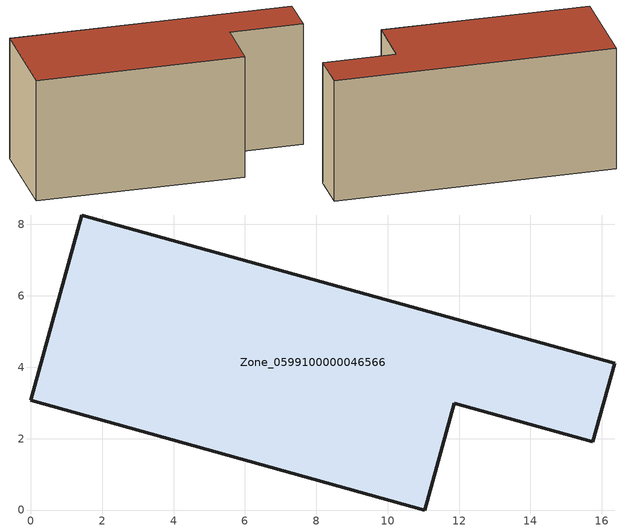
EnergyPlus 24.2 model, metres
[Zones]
Zone_0599100000046566
 floor ground (C_G): 1.43,8.27 16.36,4.12 15.75,1.91 11.87,2.99 11.04,0 0,3.07 z0
 wall outside (C_F): 16.36,4.12 1.43,8.27 0,3.07 11.04,0 11.87,2.99 15.75,1.91 16.36,4.12 z0:7.08
 roof outside (C_R): 1.43,8.27 0,3.07 11.04,0 11.87,2.99 15.75,1.91 16.36,4.12 z7.08
[BUILDING]
Pand.0599100000046566: North Axis=0; Terrain=City; Loads Convergence Tolerance Value=0.04; Temperature Convergence Tolerance Value=0.4; Solar Distribution=FullExterior; Maximum Number of Warmup Days=25; Minimum Number of Warmup Days=1
[Site:Location]
Rotterdam.The.Hague.AP_ZH_NLD Design_Conditions: Latitude=51.96; Longitude=4.45; Time Zone=1; Elevation=-4.5
[SITE:GROUNDTEMPERATURE:BUILDINGSURFACE]
18, 18, 18, 18, 18, 18, 18, 18, 18, 18, 18, 18
[MATERIAL] Thermal Absorptance=0.9; Solar Absorptance=0.7; Visible Absorptance=0.7
Name | Roughness | Thickness | Conductivity | Density | Specific Heat
G.TI.1975-1991 | MediumSmooth | 0.15 | 0.288461 | 540 | 1210
F.TI.1975-1991 | Rough | 0.3 | 0.230769 | 1920 | 840
R.TI.1975-1991 | MediumRough | 0.2 | 0.153846 | 1500 | 1000
[CONSTRUCTION]
C_G: G.TI.1975-1991
C_F: F.TI.1975-1991
C_R: R.TI.1975-1991
[ZONE]
Zone_0599100000046566: Type=1; Multiplier=1; Ceiling Height=Autocalculate; Volume=Autocalculate; Floor Area=autocalculate; Part of Total Floor Area=Yes
[ZONEINFILTRATION:DESIGNFLOWRATE]
Infil_Zone_0599100000046566: Zone or ZoneList or Space or SpaceList=Zone_0599100000046566; Schedule=AlwaysOn; Design Flow Rate Calculation Method=Flow/Area; Flow Rate per Floor Area=0.003; Constant Term Coefficient=1; Temperature Term Coefficient=0; Velocity Term Coefficient=0; Velocity Squared Term Coefficient=0
[HVACTEMPLATE:ZONE:IDEALLOADSAIRSYSTEM]
Zone_0599100000046566: Maximum Heating Supply Air Temperature=50; Minimum Cooling Supply Air Temperature=13; Maximum Heating Supply Air Humidity Ratio=0.0156; Minimum Cooling Supply Air Humidity Ratio=0.0077; Heating Limit=NoLimit; Cooling Limit=NoLimit; Dehumidification Control Type=ConstantSensibleHeatRatio; Cooling Sensible Heat Ratio=0.7; Dehumidification Setpoint=60; Humidification Control Type=None; Humidification Setpoint=30; Outdoor Air Method=None; Outdoor Air Flow Rate per Person=0.00944; Outdoor Air Flow Rate per Zone Floor Area=0; Outdoor Air Flow Rate per Zone=0; Demand Controlled Ventilation Type=None; Outdoor Air Economizer Type=NoEconomizer; Heat Recovery Type=None; Sensible Heat Recovery Effectiveness=0.7; Latent Heat Recovery Effectiveness=0.65
[ZONECONTROL:THERMOSTAT]
ThermostatControl_Zone_0599100000046566: Zone or ZoneList=Zone_0599100000046566; Control Type Schedule=DualSetpointControlType; Control 1=Thermostat_Zone_0599100000046566; Temperature Difference Between Cutout And Setpoint=0
[THERMOSTATSETPOINT:DUALSETPOINT]
Thermostat_Zone_0599100000046566: Heating Setpoint Temperature Schedule=HeatingSetpoint_Zone_0599100000046566; Cooling Setpoint Temperature Schedule=CoolingSetpoint_Zone_0599100000046566
[SCHEDULE:COMPACT]
HeatingSetpoint_Zone_0599100000046566: Through: 12/31, For: AllDays, Until: 24:00, 21
CoolingSetpoint_Zone_0599100000046566: Through: 12/31, For: AllDays, Until: 24:00, 24
DualSetpointControlType: Through: 12/31, For: AllDays, Until: 24:00, 4
AlwaysOn: Through: 12/31, For: AllDays, Until: 24:00, 1
